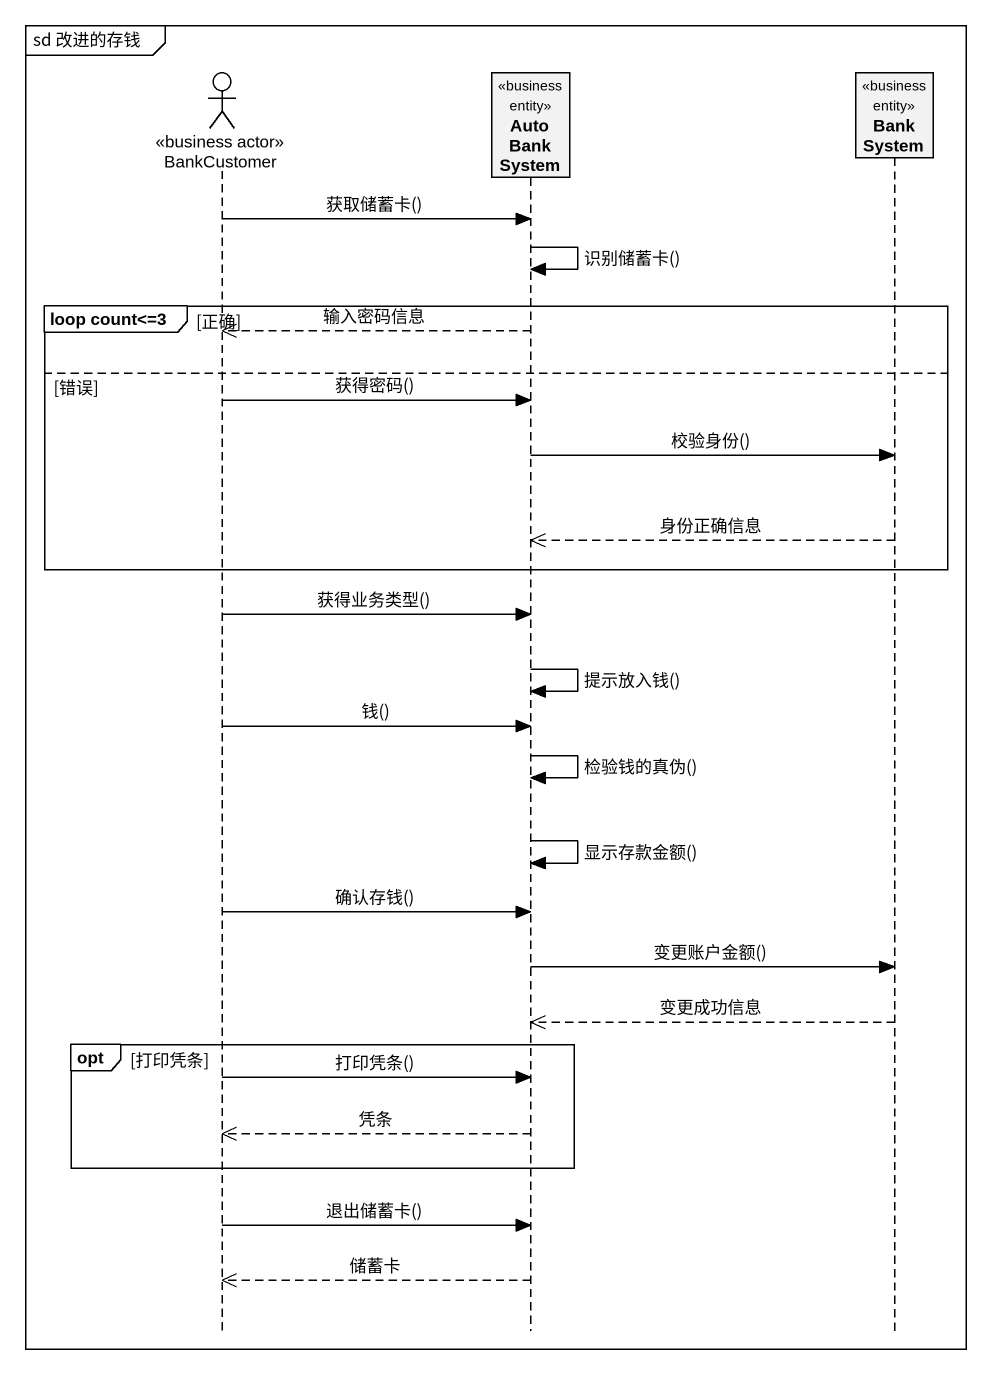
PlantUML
@startuml
mainframe sd 改进的存钱
hide footbox
actor BankCustomer <<business actor>>
participant AutoBankSystem <<business entity>>
participant BankSystem <<business entity>>

BankCustomer -> AutoBankSystem : 获取储蓄卡()
AutoBankSystem -> AutoBankSystem : 识别储蓄卡()
group loop count<=3 [正确]
  AutoBankSystem -->> BankCustomer : 输入密码信息
else 错误
  BankCustomer -> AutoBankSystem : 获得密码()
  AutoBankSystem -> BankSystem : 校验身份()
  BankSystem -->> AutoBankSystem : 身份正确信息
end
BankCustomer -> AutoBankSystem : 获得业务类型()
AutoBankSystem -> AutoBankSystem : 提示放入钱()
BankCustomer -> AutoBankSystem : 钱()
AutoBankSystem -> AutoBankSystem : 检验钱的真伪()
AutoBankSystem -> AutoBankSystem : 显示存款金额()
BankCustomer -> AutoBankSystem : 确认存钱()
AutoBankSystem -> BankSystem : 变更账户金额()
BankSystem -->> AutoBankSystem : 变更成功信息
opt 打印凭条
  BankCustomer -> AutoBankSystem : 打印凭条()
  AutoBankSystem -->> BankCustomer : 凭条
end
BankCustomer -> AutoBankSystem : 退出储蓄卡()
AutoBankSystem -->> BankCustomer : 储蓄卡
@enduml
